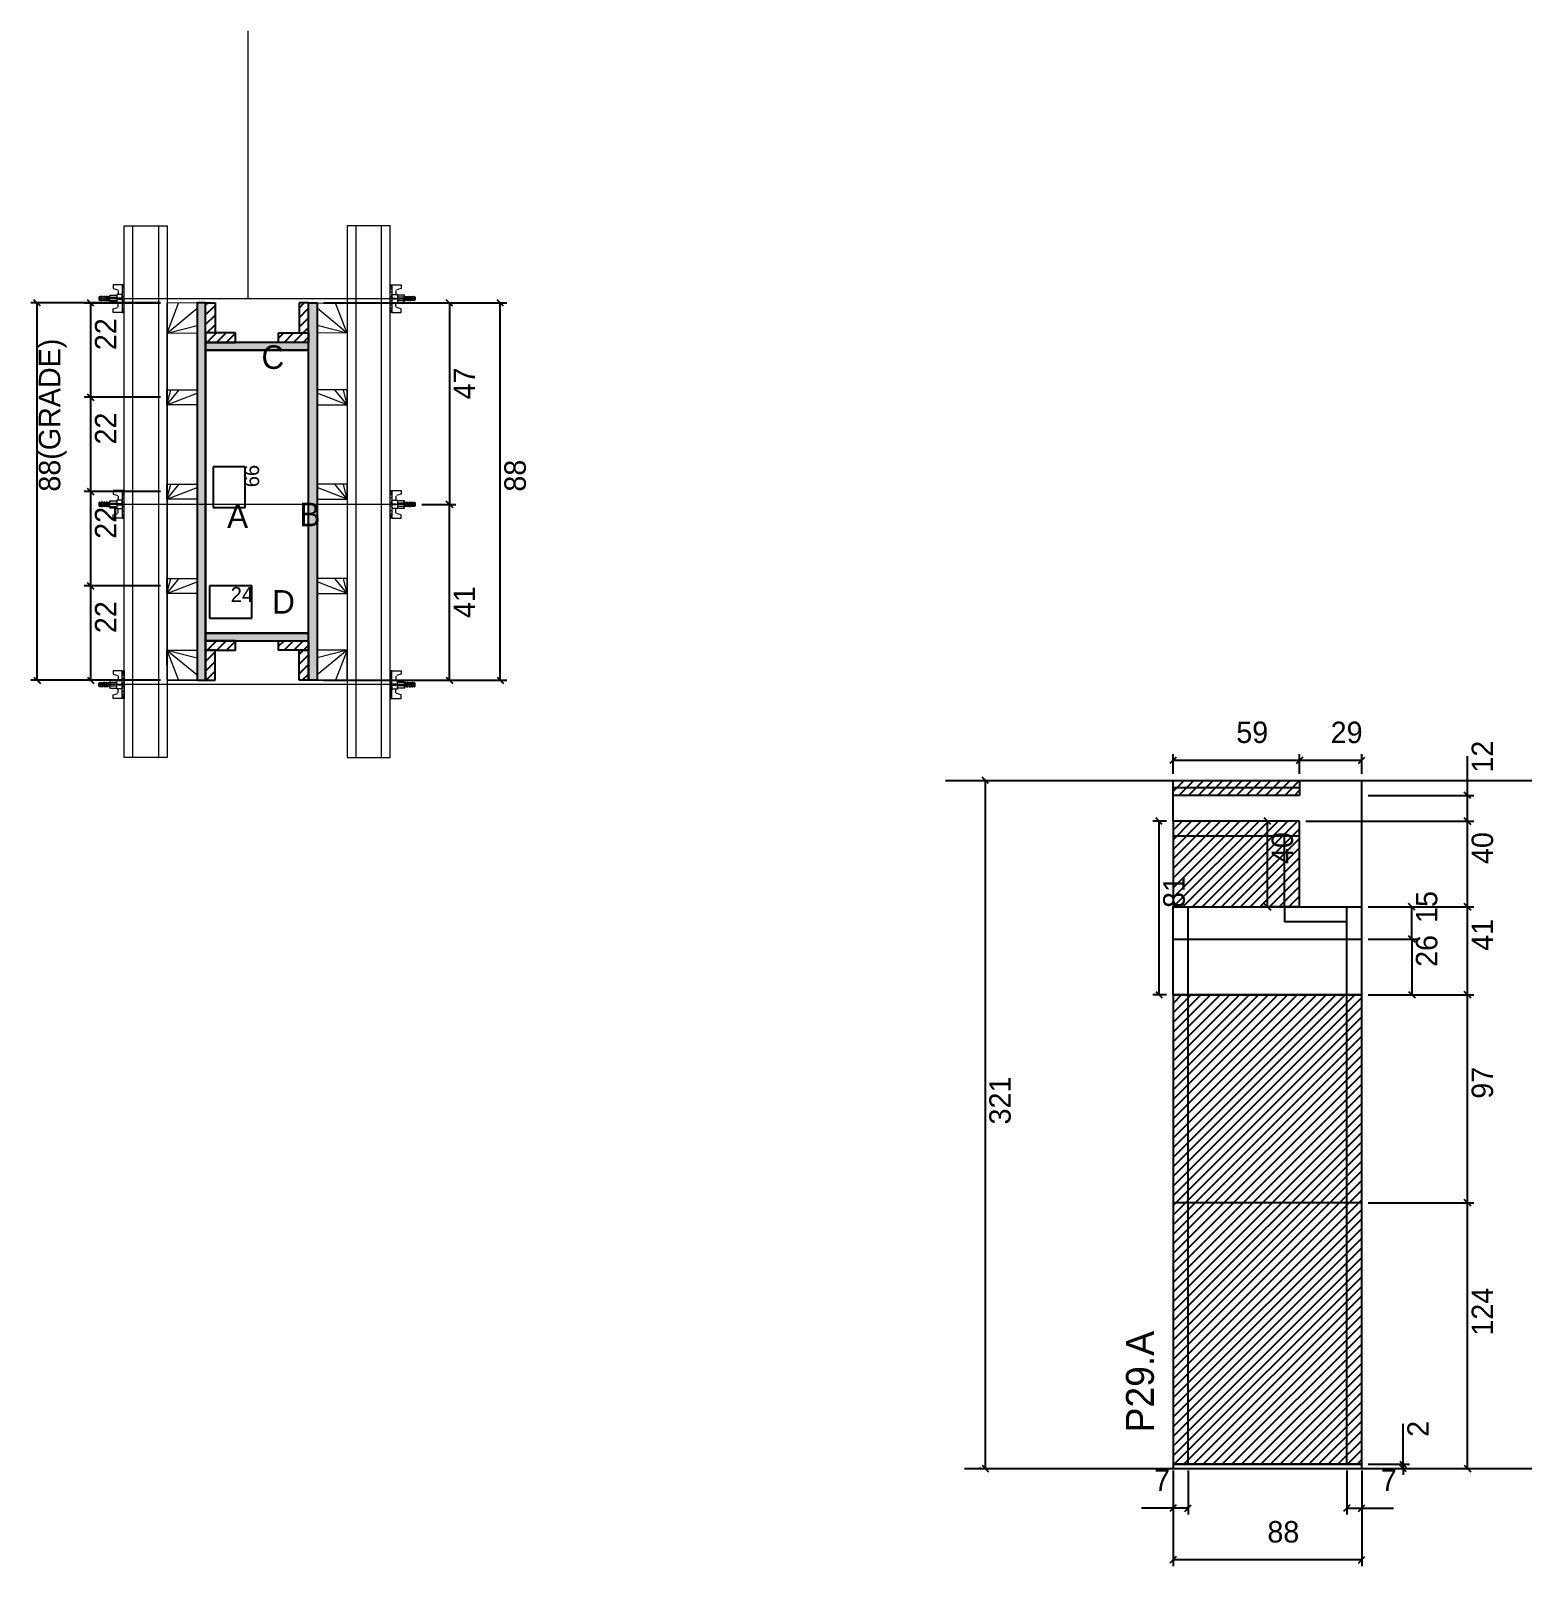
# Model space of a CAD drawing. Header units: metres. Extents: x 4498 to 5847, y 2954 to 3670.
# Drawn here: x 4498 to 5193, y 2954 to 3670 of the extents above; entities that cross this region are included whole.
import ezdxf

# ---------------------------------------------------------------- set-up
doc = ezdxf.new("R2010")
doc.units = ezdxf.units.M
for name, color, linetype in [('CHAPA', 7, 'Continuous'), ('COTA', 7, 'Continuous'), ('Hachura', 7, 'Continuous'), ('Madeira', 7, 'Continuous'), ('NIVEL 2° PAV.', 7, 'Continuous'), ('Nível', 7, 'Continuous'), ('Painéis', 7, 'Continuous'), ('Perfil Metálico', 7, 'Continuous'), ('SARR_2.2x7', 7, 'Continuous'), ('SARRAFO', 7, 'Continuous'), ('Texto Seção', 7, 'Continuous'), ('TEXTO_GERAL', 7, 'Continuous')]:
    doc.layers.add(name, color=color, linetype=linetype)

msp = doc.modelspace()

# ---------------------------------------------------------------- hatches: boundary and pattern name
at = {"layer": 'Hachura'}
h = msp.add_hatch(color=7, dxfattribs=at)
h.dxf.hatch_style = 1
h.paths.add_polyline_path([(4579.07, 3542.93), (4575.07, 3542.93), (4575.07, 3366.93), (4579.07, 3366.93), (4579.07, 3542.93)])
h = msp.add_hatch(dxfattribs=at)
h.set_pattern_fill('ANSI31')
h.paths.add_polyline_path([(4579.07, 3528.93), (4583.47, 3528.93), (4583.47, 3542.93), (4579.07, 3542.93), (4579.07, 3528.93)])
h = msp.add_hatch(dxfattribs=at)
h.set_pattern_fill('ANSI31')
h.paths.add_polyline_path([(4627.07, 3528.93), (4622.67, 3528.93), (4622.67, 3542.93), (4627.07, 3542.93), (4627.07, 3528.93)])
h = msp.add_hatch(color=7, dxfattribs=at)
h.dxf.hatch_style = 1
h.paths.add_polyline_path([(4627.07, 3542.93), (4631.07, 3542.93), (4631.07, 3366.93), (4627.07, 3366.93), (4627.07, 3542.93)])
h = msp.add_hatch(dxfattribs=at)
h.set_pattern_fill('ANSI31')
h.paths.add_polyline_path([(4579.07, 3524.53), (4579.07, 3528.93), (4593.07, 3528.93), (4593.07, 3524.53), (4579.07, 3524.53)])
h = msp.add_hatch(color=7, dxfattribs=at)
h.dxf.hatch_style = 1
h.paths.add_polyline_path([(4627.07, 3520.93), (4627.07, 3524.53), (4579.07, 3524.53), (4579.07, 3520.93), (4627.07, 3520.93)])
h = msp.add_hatch(color=7, dxfattribs=at)
h.dxf.hatch_style = 1
h.paths.add_polyline_path([(4627.07, 3520.93), (4627.07, 3524.53), (4579.07, 3524.53), (4579.07, 3520.93), (4627.07, 3520.93)])
h = msp.add_hatch(dxfattribs=at)
h.set_pattern_fill('ANSI31')
h.paths.add_polyline_path([(4627.07, 3524.53), (4627.07, 3528.93), (4613.07, 3528.93), (4613.07, 3524.53), (4627.07, 3524.53)])
h = msp.add_hatch(color=7, dxfattribs=at)
h.dxf.hatch_style = 1
h.paths.add_polyline_path([(4627.07, 3385.33), (4627.07, 3388.93), (4579.07, 3388.93), (4579.07, 3385.33), (4627.07, 3385.33)])
h = msp.add_hatch(color=7, dxfattribs=at)
h.dxf.hatch_style = 1
h.paths.add_polyline_path([(4627.07, 3385.33), (4627.07, 3388.93), (4579.07, 3388.93), (4579.07, 3385.33), (4627.07, 3385.33)])
h = msp.add_hatch(dxfattribs=at)
h.set_pattern_fill('ANSI31')
h.paths.add_polyline_path([(4579.07, 3380.93), (4579.07, 3385.33), (4593.07, 3385.33), (4593.07, 3380.93), (4579.07, 3380.93)])
h = msp.add_hatch(dxfattribs=at)
h.set_pattern_fill('ANSI31')
h.paths.add_polyline_path([(4627.07, 3380.93), (4627.07, 3385.33), (4613.07, 3385.33), (4613.07, 3380.93), (4627.07, 3380.93)])
h = msp.add_hatch(dxfattribs=at)
h.set_pattern_fill('ANSI31')
h.paths.add_polyline_path([(4579.07, 3380.93), (4583.47, 3380.93), (4583.47, 3366.93), (4579.07, 3366.93), (4579.07, 3380.93)])
h = msp.add_hatch(dxfattribs=at)
h.set_pattern_fill('ANSI31')
h.paths.add_polyline_path([(4627.07, 3380.93), (4622.67, 3380.93), (4622.67, 3366.93), (4627.07, 3366.93), (4627.07, 3380.93)])
h = msp.add_hatch(dxfattribs=at)
h.set_pattern_fill('ANSI31')
h.paths.add_polyline_path([(5118.23, 3123.22), (5030.23, 3123.22), (5030.23, 3001.22), (5118.23, 3001.22), (5118.23, 3123.22)])
h.paths.add_polyline_path([(5089.23, 3313.22), (5089.23, 3320.22), (5030.23, 3320.22), (5030.23, 3313.22), (5089.23, 3313.22)])
h.paths.add_polyline_path([(5118.23, 3220.22), (5030.23, 3220.22), (5030.23, 3123.22), (5118.23, 3123.22), (5118.23, 3220.22)])
h.paths.add_polyline_path([(5030.23, 3261.22), (5089.23, 3261.22), (5089.23, 3301.22), (5030.23, 3301.22), (5030.23, 3261.22)])

# ---------------------------------------------------------------- linework, layer by layer
at = {"layer": 'CHAPA', "color": 1, "lineweight": 25}
for points in [[(4579.07, 3542.93), (4575.07, 3542.93), (4575.07, 3366.93), (4579.07, 3366.93)], [(4579.07, 3542.93), (4575.07, 3542.93), (4575.07, 3366.93), (4579.07, 3366.93)], [(4627.07, 3542.93), (4631.07, 3542.93), (4631.07, 3366.93), (4627.07, 3366.93)], [(4627.07, 3542.93), (4631.07, 3542.93), (4631.07, 3366.93), (4627.07, 3366.93)], [(4627.07, 3520.93), (4627.07, 3524.53), (4579.07, 3524.53), (4579.07, 3520.93)], [(4627.07, 3520.93), (4627.07, 3524.53), (4579.07, 3524.53), (4579.07, 3520.93)], [(4627.07, 3385.33), (4627.07, 3388.93), (4579.07, 3388.93), (4579.07, 3385.33)], [(4627.07, 3385.33), (4627.07, 3388.93), (4579.07, 3388.93), (4579.07, 3385.33)]]:
    msp.add_lwpolyline(points, close=True, dxfattribs=at)
at = {"layer": 'COTA', "color": 241, "lineweight": 25}
for p, q in [((4558.07, 3542.93), (4497.51, 3542.93)), ((4500.51, 3366.93), (4500.51, 3542.93)), ((4558.06, 3542.91), (4522.44, 3542.91)), ((4525.44, 3542.91), (4525.44, 3498.92)), ((4634.07, 3542.93), (4719.48, 3542.93)), ((4668.07, 3542.93), (4695.79, 3542.93)), ((4692.79, 3542.93), (4692.79, 3449)), ((4716.48, 3366.93), (4716.48, 3542.93)), ((4558.06, 3498.92), (4522.44, 3498.92)), ((4558.06, 3498.92), (4522.44, 3498.92)), ((4525.44, 3498.92), (4525.44, 3454.92)), ((4558.06, 3454.92), (4522.44, 3454.92)), ((4558.06, 3454.92), (4522.44, 3454.92)), ((4525.44, 3454.92), (4525.44, 3410.92)), ((4679.87, 3449), (4695.79, 3449)), ((4679.87, 3449), (4695.79, 3449)), ((4692.79, 3366.93), (4692.79, 3449)), ((4558.06, 3410.92), (4522.44, 3410.92)), ((4558.06, 3410.92), (4522.44, 3410.92)), ((4525.44, 3410.92), (4525.44, 3366.92)), ((4558.07, 3366.93), (4497.51, 3366.93)), ((4558.06, 3366.92), (4522.44, 3366.92)), ((4634.07, 3366.93), (4719.48, 3366.93)), ((4668.07, 3366.93), (4695.79, 3366.93)), ((5089.23, 3320.22), (5118.23, 3320.22)), ((5118.23, 3261.22), (5118.23, 3320.22)), ((5030.23, 3301.22), (5030.23, 3313.22))]:
    msp.add_line(p, q, dxfattribs=at)
at = {"layer": 'COTA', "color": 0, "lineweight": 25}
for p, q in [((4502.01, 3541.43), (4499.01, 3544.43)), ((4526.94, 3541.41), (4523.94, 3544.41)), ((4694.29, 3541.43), (4691.29, 3544.43)), ((4717.98, 3541.43), (4714.98, 3544.43)), ((4523.94, 3500.42), (4526.94, 3497.42)), ((4526.94, 3497.42), (4523.94, 3500.42)), ((4523.94, 3456.42), (4526.94, 3453.42)), ((4526.94, 3453.42), (4523.94, 3456.42)), ((4694.29, 3447.5), (4691.29, 3450.5)), ((4691.29, 3450.5), (4694.29, 3447.5)), ((4523.94, 3412.42), (4526.94, 3409.42)), ((4526.94, 3409.42), (4523.94, 3412.42)), ((4499.01, 3368.43), (4502.01, 3365.43)), ((4523.94, 3368.42), (4526.94, 3365.42)), ((4691.29, 3368.43), (4694.29, 3365.43)), ((4714.98, 3368.43), (4717.98, 3365.43)), ((5031.73, 3331.03), (5028.73, 3328.03)), ((5087.73, 3328.03), (5090.73, 3331.03)), ((5090.73, 3331.03), (5087.73, 3328.03)), ((5116.73, 3328.03), (5119.73, 3331.03)), ((5169.06, 3311.71), (5166.06, 3314.71)), ((5025.23, 3299.72), (5022.23, 3302.72)), ((5075.78, 3299.72), (5072.78, 3302.72)), ((5169.06, 3299.72), (5166.06, 3302.72)), ((5166.06, 3302.72), (5169.06, 3299.72)), ((5072.78, 3262.72), (5075.78, 3259.72)), ((5166.06, 3262.72), (5169.06, 3259.72)), ((5022.23, 3221.72), (5025.23, 3218.72)), ((5169.06, 3218.72), (5166.06, 3221.72)), ((5166.06, 3124.72), (5169.06, 3121.72)), ((5169.06, 3121.72), (5166.06, 3124.72)), ((5135.99, 3002.72), (5138.99, 2999.72)), ((5138.99, 2997.72), (5135.99, 3000.72)), ((5166.06, 3000.72), (5169.06, 2997.72)), ((5031.73, 2982.21), (5028.73, 2979.21)), ((5035.73, 2979.21), (5038.73, 2982.21)), ((5112.73, 2982.21), (5109.73, 2979.21)), ((5116.73, 2979.21), (5119.73, 2982.21)), ((5031.73, 2958.11), (5028.73, 2955.11)), ((5116.73, 2955.11), (5119.73, 2958.11))]:
    msp.add_line(p, q, dxfattribs=at)
at = {"layer": 'COTA', "color": 180, "lineweight": 25}
for p, q in [((4597.52, 3466.49), (4582.52, 3466.49)), ((4582.52, 3466.49), (4582.52, 3447.49)), ((4597.52, 3447.49), (4597.52, 3466.49)), ((4582.52, 3447.49), (4597.52, 3447.49)), ((4600.62, 3410.93), (4580.95, 3410.93)), ((4580.95, 3410.93), (4580.95, 3395.93)), ((4600.62, 3395.93), (4600.62, 3410.93)), ((4580.95, 3395.93), (4600.62, 3395.93))]:
    msp.add_line(p, q, dxfattribs=at)
at = {"layer": 'COTA', "color": 4, "lineweight": 25}
for p, q in [((5030.23, 3323.22), (5030.23, 3332.53)), ((5089.23, 3323.22), (5089.23, 3332.53)), ((5089.23, 3323.22), (5089.23, 3332.53)), ((5118.23, 3323.22), (5118.23, 3332.53)), ((5167.56, 3313.21), (5167.56, 3331.52)), ((5089.23, 3329.53), (5030.23, 3329.53)), ((5118.23, 3329.53), (5089.23, 3329.53)), ((5121.23, 3313.21), (5170.56, 3313.21)), ((5167.56, 3301.22), (5167.56, 3313.21)), ((5027.23, 3301.22), (5020.73, 3301.22)), ((5023.73, 3220.22), (5023.73, 3301.22)), ((5086.23, 3301.22), (5071.28, 3301.22)), ((5074.28, 3261.22), (5074.28, 3301.22)), ((5092.23, 3301.22), (5170.56, 3301.22)), ((5092.23, 3301.22), (5170.56, 3301.22)), ((5167.56, 3261.22), (5167.56, 3301.22)), ((5086.23, 3261.22), (5071.28, 3261.22)), ((5121.23, 3261.22), (5170.56, 3261.22)), ((5027.23, 3220.22), (5020.73, 3220.22)), ((5121.23, 3220.22), (5170.56, 3220.22)), ((5167.56, 3123.22), (5167.56, 3220.22)), ((5121.23, 3123.22), (5170.56, 3123.22)), ((5121.23, 3123.22), (5170.56, 3123.22)), ((5167.56, 2999.22), (5167.56, 3123.22)), ((5137.49, 3001.22), (5137.49, 3020.03)), ((5030.23, 2998.22), (5030.23, 2953.61)), ((5030.23, 2996.22), (5030.23, 2977.71)), ((5037.23, 2998.22), (5037.23, 2977.71)), ((5111.23, 2998.22), (5111.23, 2977.71)), ((5118.23, 2998.22), (5118.23, 2953.61)), ((5118.23, 2996.22), (5118.23, 2977.71)), ((5121.23, 3001.22), (5140.49, 3001.22)), ((5121.23, 2999.22), (5140.49, 2999.22)), ((5121.23, 2999.22), (5170.56, 2999.22)), ((5137.49, 2999.22), (5137.49, 3001.22)), ((5137.49, 2999.22), (5137.49, 2996.22)), ((5030.23, 2980.71), (5015.5, 2980.71)), ((5037.23, 2980.71), (5030.23, 2980.71)), ((5111.23, 2980.71), (5118.23, 2980.71)), ((5118.23, 2980.71), (5132.96, 2980.71)), ((5118.23, 2956.61), (5030.23, 2956.61))]:
    msp.add_line(p, q, dxfattribs=at)
at = {"layer": 'Hachura', "color": 0, "lineweight": 9}
for p, q in [((4529.59, 3545.97), (4529.27, 3545.65)), ((4529.91, 3545.97), (4529.59, 3545.97)), ((4529.59, 3544.03), (4529.59, 3545.97)), ((4529.91, 3545.97), (4530.88, 3544.03)), ((4529.91, 3545.97), (4530.88, 3544.03)), ((4530, 3546.04), (4531.09, 3543.88)), ((4531.32, 3543.93), (4530.25, 3546.07)), ((4531.07, 3545.97), (4530.43, 3545.97)), ((4531.4, 3544.03), (4530.43, 3545.97)), ((4531.07, 3545.97), (4532.04, 3544.03)), ((4531.17, 3546.04), (4532.25, 3543.88)), ((4532.48, 3543.93), (4531.41, 3546.07)), ((4532.23, 3545.97), (4531.59, 3545.97)), ((4532.56, 3544.03), (4531.59, 3545.97)), ((4531.8, 3545.97), (4531.59, 3545.97)), ((4532.23, 3545.97), (4533.2, 3544.03)), ((4532.33, 3546.04), (4533.41, 3543.88)), ((4533.64, 3543.93), (4532.57, 3546.07)), ((4533.39, 3545.97), (4532.75, 3545.97)), ((4533.72, 3544.03), (4532.75, 3545.97)), ((4533.39, 3545.97), (4534.36, 3544.03)), ((4534.36, 3544.81), (4533.73, 3546.07)), ((4534.36, 3545.07), (4533.91, 3545.97)), ((4534.36, 3545.97), (4533.91, 3545.97)), ((4534.36, 3543.26), (4534.36, 3546.61)), ((4534.36, 3546.61), (4537.59, 3546.61)), ((4534.43, 3543.26), (4534.43, 3546.61)), ((4535.91, 3551.39), (4535.91, 3549.71)), ((4535.91, 3549.71), (4538.12, 3549.13)), ((4541.07, 3551.38), (4535.93, 3551.38)), ((4537.59, 3546.87), (4537.59, 3543)), ((4540.17, 3546.87), (4537.59, 3546.87)), ((4538.36, 3548.81), (4538.36, 3546.87)), ((4540.15, 3551.24), (4541.07, 3551.24)), ((4540.15, 3551.03), (4541.07, 3551.03)), ((4540.15, 3550.7), (4541.07, 3550.7)), ((4540.15, 3550.23), (4541.07, 3550.23)), ((4540.15, 3549.39), (4541.07, 3549.39)), ((4540.15, 3547.98), (4541.07, 3547.98)), ((4540.17, 3551.39), (4540.17, 3538.49)), ((4540.17, 3551.39), (4540.17, 3546.23)), ((4540.17, 3544.94), (4540.17, 3546.87)), ((4540.17, 3546.23), (4540.17, 3545.58)), ((4540.49, 3545.9), (4540.27, 3545.9)), ((4540.92, 3545.9), (4540.49, 3545.9)), ((4541.07, 3538.49), (4541.07, 3551.38)), ((4541.07, 3539.44), (4541.07, 3547.25)), ((4665.99, 3551.25), (4665.06, 3551.25)), ((4665.99, 3551.03), (4665.06, 3551.03)), ((4665.99, 3550.7), (4665.06, 3550.7)), ((4665.99, 3550.23), (4665.06, 3550.23)), ((4665.99, 3549.39), (4665.06, 3549.39)), ((4665.99, 3547.98), (4665.06, 3547.98)), ((4665.07, 3538.49), (4665.07, 3551.38)), ((4665.07, 3551.38), (4670.21, 3551.38)), ((4665.07, 3539.44), (4665.07, 3547.25)), ((4665.22, 3545.9), (4665.65, 3545.9)), ((4665.65, 3545.9), (4665.86, 3545.9)), ((4665.97, 3551.39), (4665.97, 3538.49)), ((4665.97, 3551.39), (4665.97, 3546.23)), ((4665.97, 3544.94), (4665.97, 3546.87)), ((4665.97, 3546.87), (4668.55, 3546.87)), ((4665.97, 3546.23), (4665.97, 3545.58)), ((4667.78, 3548.82), (4667.78, 3546.87)), ((4670.23, 3549.71), (4668.02, 3549.13)), ((4668.55, 3546.87), (4668.55, 3543)), ((4671.78, 3546.61), (4668.55, 3546.61)), ((4670.23, 3551.39), (4670.23, 3549.71)), ((4671.71, 3543.26), (4671.71, 3546.61)), ((4671.78, 3543.26), (4671.78, 3546.61)), ((4671.78, 3544.81), (4672.41, 3546.07)), ((4672.74, 3545.97), (4671.78, 3544.03)), ((4671.78, 3545.07), (4672.23, 3545.97)), ((4671.78, 3545.97), (4672.23, 3545.97)), ((4672.42, 3544.03), (4673.39, 3545.97)), ((4672.5, 3543.93), (4673.57, 3546.07)), ((4673.81, 3546.04), (4672.73, 3543.88)), ((4672.74, 3545.97), (4673.39, 3545.97)), ((4673.9, 3545.97), (4672.94, 3544.03)), ((4673.58, 3544.03), (4674.55, 3545.97)), ((4673.66, 3543.93), (4674.73, 3546.07)), ((4674.97, 3546.04), (4673.89, 3543.88)), ((4673.9, 3545.97), (4674.55, 3545.97)), ((4675.07, 3545.97), (4674.1, 3544.03)), ((4674.34, 3545.97), (4674.55, 3545.97)), ((4674.74, 3544.03), (4675.71, 3545.97)), ((4674.82, 3543.93), (4675.89, 3546.07)), ((4676.13, 3546.04), (4675.05, 3543.88)), ((4675.07, 3545.97), (4675.71, 3545.97)), ((4676.23, 3545.97), (4675.26, 3544.03)), ((4676.23, 3545.97), (4675.26, 3544.03)), ((4676.23, 3545.97), (4676.55, 3545.97)), ((4676.55, 3545.97), (4676.87, 3545.65)), ((4676.55, 3544.04), (4676.55, 3545.97)), ((4529.27, 3545.65), (4529.27, 3544.36)), ((4529.59, 3544.03), (4529.27, 3544.36)), ((4530.23, 3544.03), (4529.59, 3545.32)), ((4530.16, 3543.93), (4529.59, 3545.06)), ((4529.59, 3544.55), (4529.93, 3543.88)), ((4529.59, 3544.29), (4529.72, 3544.03)), ((4530.23, 3544.03), (4530.88, 3544.03)), ((4532.04, 3544.03), (4531.4, 3544.03)), ((4532.77, 3544.03), (4532.56, 3544.03)), ((4532.77, 3544.03), (4533.2, 3544.03)), ((4533.72, 3544.03), (4534.36, 3544.03)), ((4534.36, 3545.58), (4537.59, 3545.58)), ((4534.36, 3544.03), (4537.59, 3544.03)), ((4537.59, 3543.26), (4534.36, 3543.26)), ((4535.91, 3540.16), (4538.12, 3540.75)), ((4535.91, 3538.49), (4535.91, 3540.16)), ((4537.59, 3543), (4537.59, 3543.26)), ((4537.59, 3543), (4537.59, 3543.26)), ((4537.59, 3543), (4540.17, 3543)), ((4540.17, 3545.25), (4538.17, 3545.25)), ((4538.17, 3544.73), (4540.17, 3544.73)), ((4538.36, 3541.06), (4538.36, 3543.01)), ((4540.15, 3541.91), (4541.07, 3541.91)), ((4540.15, 3540.48), (4541.07, 3540.48)), ((4540.15, 3539.64), (4541.07, 3539.64)), ((4540.15, 3539.17), (4541.07, 3539.17)), ((4540.15, 3538.83), (4541.07, 3538.83)), ((4540.17, 3544.94), (4541.07, 3544.94)), ((4540.29, 3543.96), (4540.73, 3543.96)), ((4665.99, 3540.48), (4665.06, 3540.48)), ((4665.99, 3539.64), (4665.06, 3539.64)), ((4665.99, 3539.17), (4665.06, 3539.17)), ((4665.99, 3538.84), (4665.06, 3538.84)), ((4665.97, 3544.94), (4665.07, 3544.94)), ((4665.99, 3541.91), (4665.07, 3541.91)), ((4665.85, 3543.96), (4665.41, 3543.96)), ((4665.97, 3545.25), (4667.97, 3545.25)), ((4667.97, 3544.73), (4665.97, 3544.73)), ((4668.55, 3543), (4665.97, 3543)), ((4667.78, 3541.06), (4667.78, 3543.01)), ((4670.23, 3540.16), (4668.02, 3540.75)), ((4671.78, 3545.58), (4668.55, 3545.58)), ((4671.78, 3544.03), (4668.55, 3544.03)), ((4668.55, 3543.26), (4671.78, 3543.26)), ((4668.55, 3543), (4668.55, 3543.26)), ((4668.55, 3543), (4668.55, 3543.26)), ((4670.23, 3538.49), (4670.23, 3540.16)), ((4672.42, 3544.03), (4671.78, 3544.03)), ((4673.37, 3544.03), (4672.94, 3544.03)), ((4673.37, 3544.03), (4673.58, 3544.03)), ((4674.1, 3544.03), (4674.74, 3544.03)), ((4675.9, 3544.03), (4675.26, 3544.03)), ((4675.9, 3544.03), (4676.55, 3545.32)), ((4675.98, 3543.93), (4676.55, 3545.07)), ((4676.55, 3544.55), (4676.21, 3543.88)), ((4676.55, 3544.29), (4676.42, 3544.03)), ((4676.55, 3544.04), (4676.87, 3544.36)), ((4676.87, 3545.65), (4676.87, 3544.36)), ((4540.17, 3538.49), (4535.91, 3538.49)), ((4540.15, 3538.62), (4541.07, 3538.62)), ((4540.17, 3538.49), (4541.07, 3538.49)), ((4665.99, 3538.62), (4665.06, 3538.62)), ((4665.97, 3538.49), (4665.07, 3538.49)), ((4665.97, 3538.49), (4670.23, 3538.49)), ((4535.91, 3455.38), (4535.91, 3453.71)), ((4535.91, 3453.71), (4538.12, 3453.13)), ((4541.07, 3455.38), (4535.93, 3455.38)), ((4538.36, 3452.81), (4538.36, 3450.87)), ((4540.15, 3455.24), (4541.07, 3455.24)), ((4540.15, 3455.03), (4541.07, 3455.03)), ((4540.15, 3454.7), (4541.07, 3454.7)), ((4540.15, 3454.23), (4541.07, 3454.23)), ((4540.15, 3453.39), (4541.07, 3453.39)), ((4540.17, 3455.38), (4540.17, 3442.49)), ((4540.17, 3455.38), (4540.17, 3450.23)), ((4541.07, 3442.49), (4541.07, 3455.38)), ((4665.99, 3455.24), (4665.06, 3455.24)), ((4665.99, 3455.03), (4665.06, 3455.03)), ((4665.99, 3454.7), (4665.06, 3454.7)), ((4665.99, 3454.23), (4665.06, 3454.23)), ((4665.99, 3453.39), (4665.06, 3453.39)), ((4665.07, 3442.49), (4665.07, 3455.38)), ((4665.07, 3455.38), (4670.21, 3455.38)), ((4665.97, 3455.39), (4665.97, 3442.49)), ((4665.97, 3455.39), (4665.97, 3450.23)), ((4667.78, 3452.82), (4667.78, 3450.87)), ((4670.23, 3453.71), (4668.02, 3453.13)), ((4670.23, 3455.39), (4670.23, 3453.71)), ((4529.59, 3449.97), (4529.27, 3449.65)), ((4529.27, 3449.65), (4529.27, 3448.36)), ((4529.59, 3448.03), (4529.27, 3448.36)), ((4529.91, 3449.97), (4529.59, 3449.97)), ((4529.59, 3448.03), (4529.59, 3449.97)), ((4530.23, 3448.03), (4529.59, 3449.32)), ((4530.16, 3447.93), (4529.59, 3449.06)), ((4529.59, 3448.55), (4529.93, 3447.87)), ((4529.59, 3448.29), (4529.72, 3448.03)), ((4529.91, 3449.97), (4530.88, 3448.03)), ((4529.91, 3449.97), (4530.88, 3448.03)), ((4530, 3450.04), (4531.09, 3447.87)), ((4530.23, 3448.03), (4530.88, 3448.03)), ((4531.32, 3447.93), (4530.25, 3450.07)), ((4531.07, 3449.97), (4530.43, 3449.97)), ((4531.4, 3448.03), (4530.43, 3449.97)), ((4531.07, 3449.97), (4532.04, 3448.03)), ((4531.17, 3450.04), (4532.25, 3447.87)), ((4532.04, 3448.03), (4531.4, 3448.03)), ((4532.48, 3447.93), (4531.41, 3450.07)), ((4532.23, 3449.97), (4531.59, 3449.97)), ((4532.56, 3448.03), (4531.59, 3449.97)), ((4531.8, 3449.97), (4531.59, 3449.97)), ((4532.23, 3449.97), (4533.2, 3448.03)), ((4532.33, 3450.04), (4533.41, 3447.87)), ((4532.77, 3448.03), (4532.56, 3448.03)), ((4533.64, 3447.93), (4532.57, 3450.07)), ((4533.39, 3449.97), (4532.75, 3449.97)), ((4533.72, 3448.03), (4532.75, 3449.97)), ((4532.77, 3448.03), (4533.2, 3448.03)), ((4533.39, 3449.97), (4534.36, 3448.03)), ((4533.72, 3448.03), (4534.36, 3448.03)), ((4534.36, 3448.81), (4533.73, 3450.07)), ((4534.36, 3449.06), (4533.91, 3449.97)), ((4534.36, 3449.97), (4533.91, 3449.97)), ((4534.36, 3447.26), (4534.36, 3450.61)), ((4534.36, 3450.61), (4537.59, 3450.61)), ((4534.36, 3449.58), (4537.59, 3449.58)), ((4534.36, 3448.03), (4537.59, 3448.03)), ((4537.59, 3447.26), (4534.36, 3447.26)), ((4534.43, 3447.26), (4534.43, 3450.61)), ((4537.59, 3450.87), (4537.59, 3447)), ((4540.17, 3450.87), (4537.59, 3450.87)), ((4537.59, 3447), (4537.59, 3447.26)), ((4537.59, 3447), (4537.59, 3447.26)), ((4537.59, 3447), (4540.17, 3447)), ((4540.17, 3449.25), (4538.17, 3449.25)), ((4538.17, 3448.73), (4540.17, 3448.73)), ((4538.36, 3445.06), (4538.36, 3447)), ((4540.15, 3451.98), (4541.07, 3451.98)), ((4540.15, 3445.91), (4541.07, 3445.91)), ((4540.17, 3448.94), (4540.17, 3450.87)), ((4540.17, 3450.23), (4540.17, 3449.58)), ((4540.17, 3448.94), (4541.07, 3448.94)), ((4540.49, 3449.9), (4540.27, 3449.9)), ((4540.29, 3447.96), (4540.73, 3447.96)), ((4540.92, 3449.9), (4540.49, 3449.9)), ((4541.07, 3443.44), (4541.07, 3451.25)), ((4665.99, 3451.98), (4665.06, 3451.98)), ((4665.07, 3443.44), (4665.07, 3451.25)), ((4665.97, 3448.94), (4665.07, 3448.94)), ((4665.99, 3445.91), (4665.07, 3445.91)), ((4665.22, 3449.9), (4665.65, 3449.9)), ((4665.85, 3447.96), (4665.41, 3447.96)), ((4665.65, 3449.9), (4665.86, 3449.9)), ((4665.97, 3448.94), (4665.97, 3450.87)), ((4665.97, 3450.87), (4668.55, 3450.87)), ((4665.97, 3450.23), (4665.97, 3449.58)), ((4665.97, 3449.25), (4667.97, 3449.25)), ((4667.97, 3448.73), (4665.97, 3448.73)), ((4668.55, 3447), (4665.97, 3447)), ((4667.78, 3445.06), (4667.78, 3447.01)), ((4668.55, 3450.87), (4668.55, 3447)), ((4671.78, 3450.61), (4668.55, 3450.61)), ((4671.78, 3449.58), (4668.55, 3449.58)), ((4671.78, 3448.03), (4668.55, 3448.03)), ((4668.55, 3447.26), (4671.78, 3447.26)), ((4668.55, 3447), (4668.55, 3447.26)), ((4668.55, 3447), (4668.55, 3447.26)), ((4671.71, 3447.26), (4671.71, 3450.61)), ((4671.78, 3447.26), (4671.78, 3450.61)), ((4671.78, 3448.81), (4672.41, 3450.07)), ((4672.74, 3449.97), (4671.78, 3448.03)), ((4671.78, 3449.07), (4672.23, 3449.97)), ((4671.78, 3449.97), (4672.23, 3449.97)), ((4672.42, 3448.03), (4671.78, 3448.03)), ((4672.42, 3448.03), (4673.39, 3449.97)), ((4672.5, 3447.93), (4673.57, 3450.07)), ((4673.81, 3450.04), (4672.73, 3447.88)), ((4672.74, 3449.97), (4673.39, 3449.97)), ((4673.9, 3449.97), (4672.94, 3448.03)), ((4673.37, 3448.03), (4672.94, 3448.03)), ((4673.37, 3448.03), (4673.58, 3448.03)), ((4673.58, 3448.03), (4674.55, 3449.97)), ((4673.66, 3447.93), (4674.73, 3450.07)), ((4674.97, 3450.04), (4673.89, 3447.88)), ((4673.9, 3449.97), (4674.55, 3449.97)), ((4675.07, 3449.97), (4674.1, 3448.03)), ((4674.1, 3448.03), (4674.74, 3448.03)), ((4674.34, 3449.97), (4674.55, 3449.97)), ((4674.74, 3448.03), (4675.71, 3449.97)), ((4674.82, 3447.93), (4675.89, 3450.07)), ((4676.13, 3450.04), (4675.05, 3447.88)), ((4675.07, 3449.97), (4675.71, 3449.97)), ((4676.23, 3449.97), (4675.26, 3448.03)), ((4676.23, 3449.97), (4675.26, 3448.03)), ((4675.9, 3448.03), (4675.26, 3448.03)), ((4675.9, 3448.03), (4676.55, 3449.32)), ((4675.98, 3447.93), (4676.55, 3449.07)), ((4676.55, 3448.55), (4676.21, 3447.88)), ((4676.23, 3449.97), (4676.55, 3449.97)), ((4676.55, 3448.29), (4676.42, 3448.03)), ((4676.55, 3449.97), (4676.87, 3449.65)), ((4676.55, 3448.04), (4676.55, 3449.97)), ((4676.55, 3448.04), (4676.87, 3448.36)), ((4676.87, 3449.65), (4676.87, 3448.36)), ((4535.91, 3444.16), (4538.12, 3444.75)), ((4535.91, 3442.49), (4535.91, 3444.16)), ((4540.17, 3442.49), (4535.91, 3442.49)), ((4540.15, 3444.48), (4541.07, 3444.48)), ((4540.15, 3443.63), (4541.07, 3443.63)), ((4540.15, 3443.17), (4541.07, 3443.17)), ((4540.15, 3442.83), (4541.07, 3442.83)), ((4540.15, 3442.62), (4541.07, 3442.62)), ((4540.17, 3442.49), (4541.07, 3442.49)), ((4665.99, 3444.48), (4665.06, 3444.48)), ((4665.99, 3443.64), (4665.06, 3443.64)), ((4665.99, 3443.17), (4665.06, 3443.17)), ((4665.99, 3442.84), (4665.06, 3442.84)), ((4665.99, 3442.62), (4665.06, 3442.62)), ((4665.97, 3442.49), (4665.07, 3442.49)), ((4665.97, 3442.49), (4670.23, 3442.49)), ((4670.23, 3444.16), (4668.02, 3444.75)), ((4670.23, 3442.49), (4670.23, 3444.16)), ((4540.17, 3371.38), (4535.91, 3371.38)), ((4535.91, 3371.38), (4535.91, 3369.71)), ((4535.91, 3369.71), (4538.12, 3369.12)), ((4537.59, 3363), (4537.59, 3366.87)), ((4537.59, 3366.87), (4540.17, 3366.87)), ((4537.59, 3366.87), (4537.59, 3366.61)), ((4537.59, 3366.87), (4537.59, 3366.61)), ((4538.36, 3368.81), (4538.36, 3366.86)), ((4540.15, 3371.25), (4541.07, 3371.25)), ((4540.15, 3371.03), (4541.07, 3371.03)), ((4540.15, 3370.7), (4541.07, 3370.7)), ((4540.15, 3370.23), (4541.07, 3370.23)), ((4540.15, 3369.39), (4541.07, 3369.39)), ((4540.15, 3367.96), (4541.07, 3367.96)), ((4540.17, 3358.48), (4540.17, 3371.38)), ((4540.17, 3371.38), (4541.07, 3371.38)), ((4541.07, 3371.38), (4541.07, 3358.49)), ((4541.07, 3370.43), (4541.07, 3362.61)), ((4665.99, 3371.24), (4665.06, 3371.24)), ((4665.99, 3371.03), (4665.06, 3371.03)), ((4665.99, 3370.7), (4665.06, 3370.7)), ((4665.99, 3370.23), (4665.06, 3370.23)), ((4665.99, 3369.39), (4665.06, 3369.39)), ((4665.07, 3371.38), (4665.07, 3358.49)), ((4665.97, 3371.38), (4665.07, 3371.38)), ((4665.07, 3370.43), (4665.07, 3362.61)), ((4665.99, 3367.96), (4665.07, 3367.96)), ((4665.97, 3358.48), (4665.97, 3371.38)), ((4665.97, 3371.38), (4670.23, 3371.38)), ((4668.55, 3366.87), (4665.97, 3366.87)), ((4667.78, 3368.81), (4667.78, 3366.86)), ((4670.23, 3369.7), (4668.02, 3369.12)), ((4668.55, 3363), (4668.55, 3366.87)), ((4668.55, 3366.87), (4668.55, 3366.61)), ((4668.55, 3366.87), (4668.55, 3366.61)), ((4670.23, 3371.38), (4670.23, 3369.7)), ((4529.59, 3365.83), (4529.27, 3365.51)), ((4529.27, 3364.22), (4529.27, 3365.51)), ((4529.59, 3363.9), (4529.27, 3364.22)), ((4529.59, 3365.32), (4529.93, 3365.99)), ((4530.16, 3365.94), (4529.59, 3364.8)), ((4529.59, 3365.58), (4529.72, 3365.84)), ((4530.23, 3365.84), (4529.59, 3364.55)), ((4529.59, 3365.83), (4529.59, 3363.9)), ((4529.91, 3363.9), (4529.59, 3363.9)), ((4529.91, 3363.9), (4530.88, 3365.84)), ((4529.91, 3363.9), (4530.88, 3365.84)), ((4530, 3363.83), (4531.09, 3365.99)), ((4530.23, 3365.84), (4530.88, 3365.84)), ((4531.32, 3365.94), (4530.25, 3363.8)), ((4531.4, 3365.84), (4530.43, 3363.9)), ((4531.07, 3363.9), (4530.43, 3363.9)), ((4531.07, 3363.9), (4532.04, 3365.84)), ((4531.17, 3363.83), (4532.25, 3365.99)), ((4532.04, 3365.84), (4531.4, 3365.84)), ((4532.48, 3365.94), (4531.41, 3363.8)), ((4532.56, 3365.84), (4531.59, 3363.9)), ((4532.23, 3363.9), (4531.59, 3363.9)), ((4531.8, 3363.9), (4531.59, 3363.9)), ((4532.23, 3363.9), (4533.2, 3365.84)), ((4532.33, 3363.83), (4533.41, 3365.99)), ((4532.77, 3365.84), (4532.56, 3365.84)), ((4533.64, 3365.94), (4532.57, 3363.8)), ((4533.72, 3365.84), (4532.75, 3363.9)), ((4533.39, 3363.9), (4532.75, 3363.9)), ((4532.77, 3365.84), (4533.2, 3365.84)), ((4533.39, 3363.9), (4534.36, 3365.84)), ((4533.72, 3365.84), (4534.36, 3365.84)), ((4534.36, 3365.06), (4533.73, 3363.8)), ((4534.36, 3364.8), (4533.91, 3363.9)), ((4534.36, 3363.9), (4533.91, 3363.9)), ((4534.36, 3366.61), (4534.36, 3363.26)), ((4537.59, 3366.61), (4534.36, 3366.61)), ((4534.36, 3365.84), (4537.59, 3365.84)), ((4534.36, 3364.29), (4537.59, 3364.29)), ((4534.36, 3363.26), (4537.59, 3363.26)), ((4534.43, 3366.61), (4534.43, 3363.26)), ((4535.91, 3360.16), (4538.12, 3360.74)), ((4535.91, 3358.48), (4535.91, 3360.16)), ((4540.17, 3363), (4537.59, 3363)), ((4538.17, 3365.14), (4540.17, 3365.14)), ((4540.17, 3364.62), (4538.17, 3364.62)), ((4538.36, 3361.05), (4538.36, 3363)), ((4540.15, 3361.89), (4541.07, 3361.89)), ((4540.15, 3360.48), (4541.07, 3360.48)), ((4540.15, 3359.64), (4541.07, 3359.64)), ((4540.17, 3364.93), (4540.17, 3363)), ((4540.17, 3364.93), (4541.07, 3364.93)), ((4540.17, 3363.64), (4540.17, 3364.29)), ((4540.17, 3358.48), (4540.17, 3363.64)), ((4540.49, 3363.97), (4540.27, 3363.97)), ((4540.29, 3365.91), (4540.73, 3365.91)), ((4540.92, 3363.97), (4540.49, 3363.97)), ((4665.99, 3361.89), (4665.06, 3361.89)), ((4665.99, 3360.48), (4665.06, 3360.48)), ((4665.99, 3359.64), (4665.06, 3359.64)), ((4665.97, 3364.93), (4665.07, 3364.93)), ((4665.22, 3363.97), (4665.65, 3363.97)), ((4665.85, 3365.91), (4665.41, 3365.91)), ((4665.65, 3363.97), (4665.86, 3363.97)), ((4667.97, 3365.14), (4665.97, 3365.14)), ((4665.97, 3364.93), (4665.97, 3363)), ((4665.97, 3364.62), (4667.97, 3364.62)), ((4665.97, 3363.64), (4665.97, 3364.29)), ((4665.97, 3358.48), (4665.97, 3363.64)), ((4665.97, 3363), (4668.55, 3363)), ((4667.78, 3361.05), (4667.78, 3363)), ((4670.23, 3360.16), (4668.02, 3360.74)), ((4668.55, 3366.61), (4671.78, 3366.61)), ((4671.78, 3365.84), (4668.55, 3365.84)), ((4671.78, 3364.29), (4668.55, 3364.29)), ((4671.78, 3363.26), (4668.55, 3363.26)), ((4670.23, 3358.48), (4670.23, 3360.16)), ((4671.71, 3366.61), (4671.71, 3363.26)), ((4671.78, 3366.61), (4671.78, 3363.26)), ((4672.42, 3365.84), (4671.78, 3365.84)), ((4672.74, 3363.9), (4671.78, 3365.84)), ((4671.78, 3365.06), (4672.41, 3363.79)), ((4671.78, 3364.8), (4672.23, 3363.9)), ((4671.78, 3363.9), (4672.23, 3363.9)), ((4672.42, 3365.84), (4673.39, 3363.9)), ((4672.5, 3365.94), (4673.57, 3363.79)), ((4673.81, 3363.83), (4672.73, 3365.99)), ((4672.74, 3363.9), (4673.39, 3363.9)), ((4673.37, 3365.84), (4672.94, 3365.84)), ((4673.9, 3363.9), (4672.94, 3365.84)), ((4673.37, 3365.84), (4673.58, 3365.84)), ((4673.58, 3365.84), (4674.55, 3363.9)), ((4673.66, 3365.94), (4674.73, 3363.79)), ((4674.97, 3363.83), (4673.89, 3365.99)), ((4673.9, 3363.9), (4674.55, 3363.9)), ((4674.1, 3365.84), (4674.74, 3365.84)), ((4675.07, 3363.9), (4674.1, 3365.84)), ((4674.34, 3363.9), (4674.55, 3363.9)), ((4674.74, 3365.84), (4675.71, 3363.9)), ((4674.82, 3365.94), (4675.89, 3363.79)), ((4676.13, 3363.83), (4675.05, 3365.99)), ((4675.07, 3363.9), (4675.71, 3363.9)), ((4676.23, 3363.9), (4675.26, 3365.84)), ((4675.9, 3365.84), (4675.26, 3365.84)), ((4676.23, 3363.9), (4675.26, 3365.84)), ((4675.9, 3365.84), (4676.55, 3364.55)), ((4675.98, 3365.94), (4676.55, 3364.8)), ((4676.55, 3365.32), (4676.21, 3365.99)), ((4676.23, 3363.9), (4676.55, 3363.9)), ((4676.55, 3365.58), (4676.42, 3365.84)), ((4676.55, 3365.83), (4676.87, 3365.51)), ((4676.55, 3365.83), (4676.55, 3363.9)), ((4676.55, 3363.9), (4676.87, 3364.22)), ((4676.87, 3364.22), (4676.87, 3365.51)), ((4541.07, 3358.49), (4535.93, 3358.49)), ((4540.15, 3359.17), (4541.07, 3359.17)), ((4540.15, 3358.84), (4541.07, 3358.84)), ((4540.15, 3358.62), (4541.07, 3358.62)), ((4665.99, 3359.17), (4665.06, 3359.17)), ((4665.99, 3358.83), (4665.06, 3358.83)), ((4665.99, 3358.62), (4665.06, 3358.62)), ((4665.07, 3358.49), (4670.21, 3358.49))]:
    msp.add_line(p, q, dxfattribs=at)
at = {"layer": 'Hachura', "color": 251, "lineweight": 9}
for p, q in [((4675.87, 3544.94), (4534.07, 3544.94)), ((4675.87, 3448.93), (4534.07, 3448.94)), ((4675.87, 3364.93), (4534.07, 3364.93))]:
    msp.add_line(p, q, dxfattribs=at)
at = {"layer": 'Madeira', "color": 126, "lineweight": 18}
for p, q in [((4561.07, 3528.91), (4566.48, 3542.92)), ((4561.07, 3528.91), (4575.06, 3540.44)), ((4645.07, 3528.91), (4631.08, 3540.44)), ((4645.07, 3528.91), (4639.65, 3542.92)), ((4561.07, 3528.91), (4575.07, 3532.41)), ((4645.07, 3528.91), (4631.07, 3532.41)), ((4561.06, 3495.42), (4566.81, 3502.43)), ((4561.06, 3495.42), (4562.8, 3502.42)), ((4561.06, 3495.42), (4575.06, 3500.86)), ((4645.08, 3495.42), (4631.08, 3500.86)), ((4645.08, 3495.42), (4639.33, 3502.43)), ((4645.08, 3495.42), (4643.34, 3502.42)), ((4561.06, 3451.42), (4566.81, 3458.43)), ((4561.06, 3451.42), (4562.8, 3458.42)), ((4561.06, 3451.42), (4575.06, 3456.86)), ((4645.08, 3451.42), (4631.08, 3456.86)), ((4645.08, 3451.42), (4639.33, 3458.43)), ((4645.08, 3451.42), (4643.34, 3458.42)), ((4561.06, 3407.42), (4566.81, 3414.43)), ((4561.06, 3407.42), (4562.8, 3414.42)), ((4561.06, 3407.42), (4575.06, 3412.86)), ((4645.08, 3407.42), (4631.08, 3412.86)), ((4645.08, 3407.42), (4639.33, 3414.43)), ((4645.08, 3407.42), (4643.34, 3414.42)), ((4561.05, 3380.92), (4575.07, 3369.42)), ((4561.05, 3380.92), (4575.06, 3377.45)), ((4561.05, 3380.92), (4566.5, 3366.93)), ((4645.08, 3380.92), (4631.07, 3369.42)), ((4645.08, 3380.92), (4631.08, 3377.45)), ((4645.08, 3380.92), (4639.64, 3366.93))]:
    msp.add_line(p, q, dxfattribs=at)
for points in [[(4561.06, 3366.92), (4575.06, 3366.93), (4575.06, 3542.93), (4561.06, 3542.91)], [(4561.07, 3528.91), (4575.07, 3528.93), (4575.06, 3542.93), (4561.06, 3542.91)], [(4645.07, 3528.91), (4631.07, 3528.93), (4631.08, 3542.93), (4645.08, 3542.91)], [(4645.08, 3366.92), (4631.08, 3366.93), (4631.08, 3542.93), (4645.08, 3542.91)], [(4561.06, 3495.42), (4561.05, 3502.42), (4575.05, 3502.43), (4575.06, 3495.43)], [(4645.08, 3495.42), (4645.08, 3502.42), (4631.08, 3502.43), (4631.08, 3495.43)], [(4561.06, 3451.42), (4561.05, 3458.42), (4575.05, 3458.43), (4575.06, 3451.43)], [(4645.08, 3451.42), (4645.08, 3458.42), (4631.08, 3458.43), (4631.08, 3451.43)], [(4561.06, 3407.42), (4561.05, 3414.42), (4575.05, 3414.43), (4575.06, 3407.43)], [(4645.08, 3407.42), (4645.08, 3414.42), (4631.08, 3414.43), (4631.08, 3407.43)], [(4561.05, 3380.92), (4575.05, 3380.93), (4575.07, 3366.93), (4561.07, 3366.92)], [(4645.08, 3380.92), (4631.08, 3380.93), (4631.07, 3366.93), (4645.07, 3366.92)]]:
    msp.add_lwpolyline(points, close=True, dxfattribs=at)
at = {"layer": 'NIVEL 2° PAV.', "color": 4, "lineweight": 25}
for p, q in [((4939.58, 3320.22), (4945.74, 3320.22)), ((4942.74, 2999.22), (4942.74, 3320.22)), ((4940.4, 2999.22), (4939.74, 2999.22))]:
    msp.add_line(p, q, dxfattribs=at)
at = {"layer": 'NIVEL 2° PAV.', "color": 0, "lineweight": 25}
for p, q in [((4944.24, 3318.72), (4941.24, 3321.72)), ((4941.24, 3000.72), (4944.24, 2997.72))]:
    msp.add_line(p, q, dxfattribs=at)
at = {"layer": 'Nível', "color": 4, "lineweight": 25}
for p, q in [((4924.1, 3320.22), (5772.74, 3320.22)), ((4932.9, 2999.22), (5772.74, 2999.22))]:
    msp.add_line(p, q, dxfattribs=at)
at = {"layer": 'Painéis', "color": 200, "lineweight": 25}
for p, q in [((5030.23, 3301.22), (5030.23, 3261.22)), ((5089.23, 3301.22), (5030.23, 3301.22)), ((5089.23, 3261.22), (5089.23, 3301.22)), ((5030.23, 3261.22), (5118.23, 3261.22)), ((5030.23, 3261.22), (5118.23, 3261.22)), ((5030.23, 3220.22), (5030.23, 3261.22)), ((5118.23, 3220.22), (5118.23, 3261.22)), ((5030.23, 3246.22), (5118.23, 3246.22)), ((5030.23, 3220.22), (5118.23, 3220.22)), ((5030.23, 3220.22), (5030.23, 3123.22)), ((5118.23, 3220.22), (5030.23, 3220.22)), ((5030.23, 3220.22), (5118.23, 3220.22)), ((5118.23, 3220.22), (5089.23, 3220.22)), ((5118.23, 3123.22), (5118.23, 3220.22)), ((5030.23, 3123.22), (5030.23, 3001.22)), ((5118.23, 3123.22), (5030.23, 3123.22)), ((5118.23, 3001.22), (5118.23, 3123.22)), ((5030.23, 3001.22), (5118.23, 3001.22))]:
    msp.add_line(p, q, dxfattribs=at)
at = {"layer": 'Painéis', "color": 4, "lineweight": 25}
for p, q in [((5121.23, 3261.22), (5170.56, 3261.22)), ((5121.23, 3261.22), (5144.57, 3261.22)), ((5141.57, 3246.22), (5141.57, 3261.22)), ((5167.56, 3220.22), (5167.56, 3261.22)), ((5121.23, 3246.22), (5144.57, 3246.22)), ((5121.23, 3246.22), (5144.57, 3246.22)), ((5141.57, 3246.22), (5141.57, 3220.22)), ((5121.23, 3220.22), (5170.56, 3220.22)), ((5121.23, 3220.22), (5144.57, 3220.22))]:
    msp.add_line(p, q, dxfattribs=at)
at = {"layer": 'Painéis', "color": 0, "lineweight": 25}
for p, q in [((5143.07, 3259.72), (5140.07, 3262.72)), ((5169.06, 3259.72), (5166.06, 3262.72)), ((5143.07, 3244.72), (5140.07, 3247.72)), ((5140.07, 3247.72), (5143.07, 3244.72)), ((5140.07, 3221.72), (5143.07, 3218.72)), ((5166.06, 3221.72), (5169.06, 3218.72))]:
    msp.add_line(p, q, dxfattribs=at)
at = {"layer": 'Painéis', "color": 200, "lineweight": 25}
for points in [[(4579.07, 3388.93), (4627.07, 3388.93), (4627.07, 3520.93), (4579.07, 3520.93)], [(5089.23, 3313.22), (5030.23, 3313.22), (5030.23, 3320.22), (5089.23, 3320.22)], [(5118.23, 3001.22), (5030.23, 3001.22), (5030.23, 2999.22), (5118.23, 2999.22)]]:
    msp.add_lwpolyline(points, close=True, dxfattribs=at)
at = {"layer": 'Perfil Metálico', "color": 224, "lineweight": 18}
for points in [[(4541.07, 3578.93), (4561.07, 3578.93), (4561.07, 3330.93), (4541.07, 3330.93)], [(4557.07, 3330.93), (4545.07, 3330.93), (4545.07, 3578.93), (4557.07, 3578.93)], [(4665.07, 3578.93), (4645.07, 3578.93), (4645.07, 3330.93), (4665.07, 3330.93)], [(4649.07, 3330.93), (4661.07, 3330.93), (4661.07, 3578.93), (4649.07, 3578.93)]]:
    msp.add_lwpolyline(points, close=True, dxfattribs=at)
at = {"layer": 'SARR_2.2x7', "color": 40, "lineweight": 25}
for p, q in [((5089.23, 3316.72), (5030.23, 3316.72)), ((5089.23, 3294.22), (5030.23, 3294.22)), ((5082.23, 3261.22), (5082.23, 3294.22)), ((5037.23, 3220.22), (5037.23, 3261.22)), ((5089.23, 3261.22), (5082.23, 3261.22)), ((5082.23, 3261.22), (5082.23, 3254.22)), ((5111.23, 3220.22), (5111.23, 3261.22)), ((5111.23, 3254.22), (5082.23, 3254.22)), ((5037.23, 3220.22), (5030.23, 3220.22)), ((5037.23, 3123.22), (5037.23, 3220.22)), ((5111.23, 3123.22), (5111.23, 3220.22)), ((5037.23, 3001.22), (5037.23, 3123.22)), ((5111.23, 3001.22), (5111.23, 3123.22))]:
    msp.add_line(p, q, dxfattribs=at)
at = {"layer": 'SARRAFO', "color": 251, "lineweight": 25}
for points in [[(4583.47, 3542.93), (4583.47, 3528.93), (4579.07, 3528.93), (4579.07, 3542.93)], [(4622.67, 3542.93), (4622.67, 3528.93), (4627.07, 3528.93), (4627.07, 3542.93)], [(4593.07, 3528.93), (4579.07, 3528.93), (4579.07, 3524.53), (4593.07, 3524.53)], [(4613.07, 3528.93), (4627.07, 3528.93), (4627.07, 3524.53), (4613.07, 3524.53)], [(4593.07, 3385.33), (4579.07, 3385.33), (4579.07, 3380.93), (4593.07, 3380.93)], [(4613.07, 3385.33), (4627.07, 3385.33), (4627.07, 3380.93), (4613.07, 3380.93)], [(4583.47, 3366.93), (4583.47, 3380.93), (4579.07, 3380.93), (4579.07, 3366.93)], [(4622.67, 3366.93), (4622.67, 3380.93), (4627.07, 3380.93), (4627.07, 3366.93)]]:
    msp.add_lwpolyline(points, close=True, dxfattribs=at)
at = {"layer": 'Texto Seção', "color": 252, "lineweight": 15}
msp.add_line((4598.97, 3544.94), (4598.97, 3669.94), dxfattribs=at)

# ---------------------------------------------------------------- texts
at = {"layer": 'COTA', "color": 241, "lineweight": 25}
for s, p in [('22', (4537.44, 3520.92)), ('88(GRADE)', (4511.29, 3454.93)), ('47', (4704.72, 3497.93)), ('22', (4537.44, 3476.92)), ('88', (4728.38, 3454.93)), ('22', (4537.44, 3432.92)), ('41', (4704.72, 3395.93)), ('22', (4537.44, 3388.92))]:
    msp.add_text(s, height=10, rotation=90, dxfattribs=at).set_placement(p)
at = {"layer": 'COTA', "color": 1, "lineweight": 25}
msp.add_text('66', height=7, rotation=90, dxfattribs=at).set_placement((4604.02, 3456.99))
msp.add_text('24', height=7, dxfattribs=at).set_placement((4590.78, 3403.43))
at = {"layer": 'COTA', "color": 240, "lineweight": 25}
for s, p in [('59', (5059.73, 3337.67)), ('29', (5103.73, 3337.62)), ('7', (5021.36, 2988.79)), ('7', (5127.09, 2988.79)), ('88', (5074.23, 2964.71))]:
    msp.add_text(s, height=10, dxfattribs=at).set_placement(p)
for s, p in [('12', (5179.5, 3323.86)), ('40', (5086.18, 3281.22)), ('40', (5179.46, 3281.22)), ('81', (5035.64, 3260.72)), ('97', (5179.46, 3171.72)), ('124', (5179.49, 3061.22)), ('2', (5149.49, 3013.97))]:
    msp.add_text(s, height=10, rotation=90, dxfattribs=at).set_placement(p)
at = {"layer": 'NIVEL 2° PAV.', "color": 240, "lineweight": 25}
msp.add_text('321', height=10, rotation=90, dxfattribs=at).set_placement((4954.52, 3159.72))
at = {"layer": 'Painéis', "color": 240, "lineweight": 25}
for s, p in [('15', (5153.46, 3253.72)), ('41', (5179.49, 3240.72)), ('26', (5153.47, 3233.22))]:
    msp.add_text(s, height=10, rotation=90, dxfattribs=at).set_placement(p)
at = {"layer": 'Texto Seção', "color": 7, "lineweight": 15}
msp.add_text('P29.A', height=13, rotation=90, dxfattribs=at).set_placement((5021.28, 3016.05))
at = {"layer": 'TEXTO_GERAL', "color": 7, "lineweight": 25}
for s, p in [('C', (4605.13, 3512.19)), ('A', (4589.1, 3437.97)), ('B', (4622.77, 3438.77)), ('D', (4610.07, 3398))]:
    msp.add_text(s, height=11, dxfattribs=at).set_placement(p)

doc.saveas('drawing.dxf')
